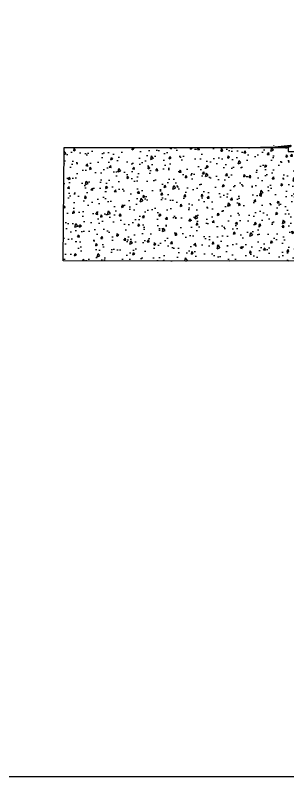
# Model space of a CAD drawing. Header units: millimetres. Extents: x -2018967 to 3675, y -751 to 1571936.
# Drawn here: x -1393454 to -1385046, y 1300032 to 1323555 of the extents above; entities that cross this region are included whole.
import ezdxf

# ---------------------------------------------------------------- set-up
doc = ezdxf.new("R2010")
doc.units = ezdxf.units.MM
doc.header["$LTSCALE"] = 1000
doc.linetypes.add('-6_350_HOLE$0$DASH', pattern=[0.35, 0.25, -0.1])
doc.layers.get('0').update_dxf_attribs({"linetype": 'CONTINUOUS'})
doc.layers.add('W-STEEL_FRAME钢架', color=3, linetype='CONTINUOUS')

# ---------------------------------------------------------------- blocks, each defined once
blk = doc.blocks.new('*U453')
at = {"layer": 'W-STEEL_FRAME钢架'}
blk.add_lwpolyline([(15, -15), (-15, -15), (-15, 15), (15, 15)], close=True, dxfattribs=at)
at = {"layer": 'W-STEEL_FRAME钢架', "linetype": '-6_350_HOLE$0$DASH'}
blk.add_lwpolyline([(12, -12), (-12, -12), (-12, 12), (12, 12)], close=True, dxfattribs=at)
blk = doc.blocks.new('*U454')
at = {"color": 0, "linetype": 'ByBlock', "lineweight": -2, "transparency": 16777216}
for p in [(0, 0), (200, 0)]:
    blk.add_blockref('*U453', p, dxfattribs=at)
blk = doc.blocks.new('引桥踏板')
h = blk.add_hatch()
h.set_pattern_fill('金属', color=252, scale=10)
h.set_pattern_definition([(45, (-1634349.45, -2329818.722), (-17.67766953, 17.67766953), []), (45, (-1634337.665, -2329818.722), (-17.67766953, 17.67766953), [])])
h.paths.add_polyline_path([(495, 16), (-5, 16), (-5, 11), (495, 11)])
at = {"layer": 'W-STEEL_FRAME钢架'}
for points in [[(495, 11), (-5, 11), (-5, 16), (495, 16)], [(240, -19), (10, -19), (10, 11), (410, 11), (410, 1)]]:
    blk.add_lwpolyline(points, close=True, dxfattribs=at)
for radius in [10, 8]:
    blk.add_circle((0, 0), radius, dxfattribs=at)
blk.add_blockref('*U454', (25, -4))

msp = doc.modelspace()

# ---------------------------------------------------------------- hatches: boundary and pattern name
h = msp.add_hatch()
h.set_pattern_fill('混凝土', color=252, scale=100, angle=30)
h.set_pattern_definition([(80, (-2999713.05, -1014273.83), (652.54161, 304.28515), [75, -825]), (25, (-2999713.05, -1014273.8), (-496.25825, 582.04183), [60, -660]), (130.4514, (-2999658.7, -1014248.5), (156.28405, 886.32685), [63.74019, -701.14211]), (76.1842, (-2999813.05, -1014100.6), (1007.01737, 390.27685), [112.5, -1237.5]), (126.6356, (-2999729.1, -1014068.1), (322.3827, 1310.94218), [95.6103, -1051.713]), (21.1842, (-2999813, -1014100.6), (322.3817, 1310.94243), [90, -990]), (51, (-2999701.45, -1014093.9), (718.24612, -50.22466), [75, -825]), (356, (-2999701.45, -1014093.9), (-151.85776, 749.65603), [60, -660]), (101.4514, (-2999641.6, -1014098.1), (566.3889, 699.43092), [63.74019, -701.14211]), (67.5, (-2999713.05, -1014273.83), (-155.916183, 294.374462), [0, -652, 0, -670, 0, -662.5]), (37.5, (-2999713.05, -1014273.83), (30.619046, 473.10533), [0, -382, 0, -637, 0, -252.5]), (357.5, (-2999906.17, -1014385.33), (473.581227, 247.378126), [0, -250, 0, -780, 0, -1035]), (347.5, (-2999992.77, -1014435.33), (455.00155, 378.28654), [0, -325, 0, -518, 0, -735])])
h.paths.add_polyline_path([(-1391947.9, 1319472.8), (-1391978.7, 1315972.7), (-1384822, 1315954.9), (-1384822, 1319350.4), (-1385032, 1319350.4), (-1385032, 1319472.8)])

# ---------------------------------------------------------------- linework, layer by layer
for points in [[(-1436151.7, 1347076.6), (-1264955.7, 1347076.6), (-1264955.7, 1300032.5), (-1436151.7, 1300032.5)], [(-1391947.9, 1319472.8), (-1385032, 1319472.8), (-1385032, 1319350.4), (-1384822, 1319350.4), (-1384822, 1315954.9), (-1391978.7, 1315972.7)]]:
    msp.add_lwpolyline(points, close=True)
msp.add_lwpolyline([(-1385095.8, 1319472.8), (-1385887, 1319472.8)])
for centre, radius, start, end in [((-1385482.1, 1319535.6), 2, 112.49628, 202.49628), ((-1385466.2, 1319518.2), 1, 202.49628, 292.49628)]:
    msp.add_arc(centre, radius, start, end)

# ---------------------------------------------------------------- block references
at = {"xscale": -1, "rotation": 6.285812266639157}
msp.add_blockref('引桥踏板', (-1384950.4, 1319518), dxfattribs=at)

doc.saveas('drawing.dxf')
